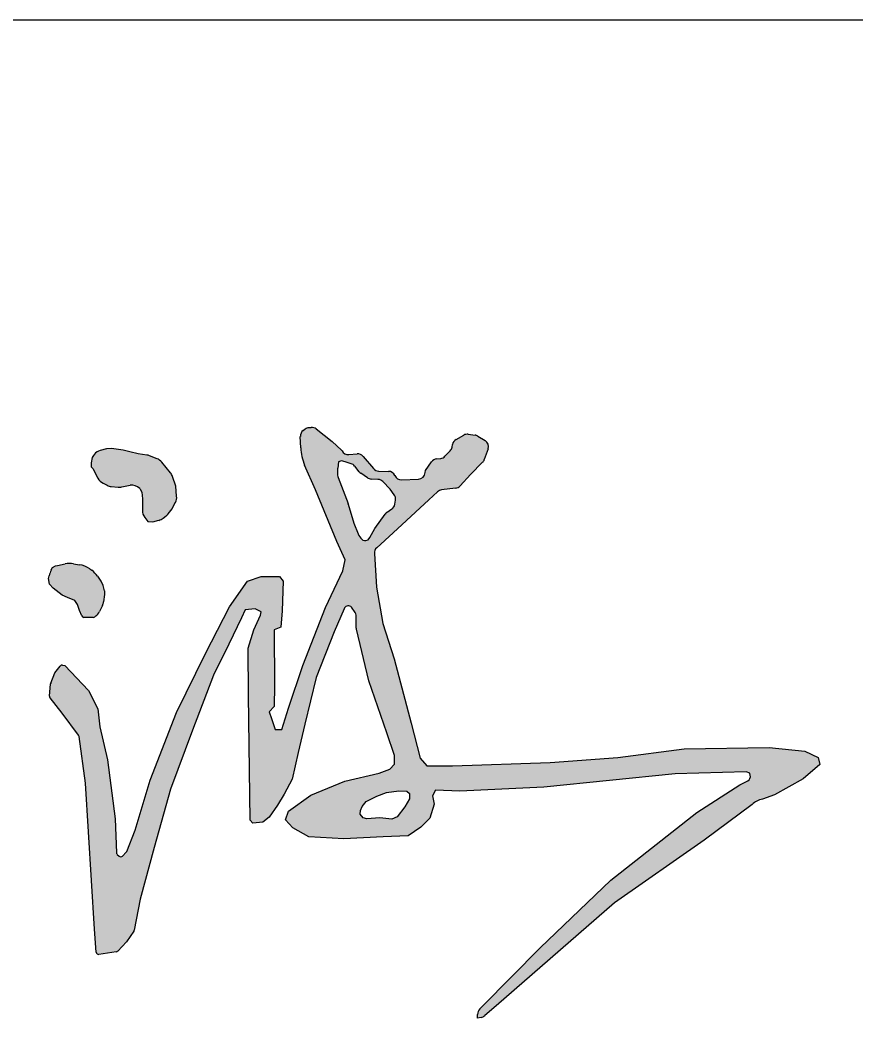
# Model space of a CAD drawing. Extents: x 1169373 to 1354985, y 649019 to 904199.
# Drawn here: x 1351715 to 1352912, y 695752 to 697181 of the extents above; entities that cross this region are included whole.
import ezdxf

# ---------------------------------------------------------------- set-up
doc = ezdxf.new("R2010")
doc.units = 0
doc.header["$LTSCALE"] = 1000
doc.header["$MEASUREMENT"] = 0
doc.layers.add('图框', color=7, linetype='Continuous')
doc.layers.add('签名', color=7, linetype='Continuous')

msp = doc.modelspace()

# ---------------------------------------------------------------- hatches: boundary and pattern name
at = {"layer": '签名'}
h = msp.add_hatch(color=4, dxfattribs=at)
h.paths.add_polyline_path([(1352194.7, 696332.7, -0.161092), (1352196.1, 696328.7), (1352196.1, 696310.2, 0.059171), (1352196.3, 696308.6), (1352214, 696234.9), (1352239.9, 696160.3), (1352250.7, 696128.1), (1352250.7, 696115.3), (1352244.2, 696108.1), (1352229.2, 696102.4), (1352179.8, 696091), (1352131.2, 696070.9), (1352099, 696048.1), (1352094.7, 696035.9), (1352105.4, 696024.5), (1352128.3, 696011.6), (1352178.4, 696008.7), (1352234.9, 696011.6), (1352270.7, 696013), (1352288.6, 696025.2), (1352301.5, 696038.1), (1352307.9, 696058.1), (1352305.1, 696070.2), (1352309.4, 696078.1), (1352344.4, 696076.7), (1352464.6, 696082.4), (1352653, 696101.7), (1352754.5, 696104.5), (1352759.6, 696102.4), (1352760.3, 696099.5, -0.351664), (1352756.7, 696091.8), (1352745.3, 696086.1), (1352684, 696046.3), (1352560.6, 695949.4), (1352459.5, 695852.5), (1352376.9, 695768.9), (1352373.1, 695765.1, 0.182737), (1352369.9, 695757.4), (1352369.9, 695752.1), (1352375.1, 695752.9, 0.107749), (1352380.2, 695755.6), (1352396.5, 695769.5), (1352565.7, 695916.8), (1352694.3, 696006.5), (1352763, 696057.7, -0.146318), (1352777.8, 696065.4), (1352795, 696071.7), (1352836.2, 696094.5), (1352859.7, 696114.9), (1352857.6, 696125.1), (1352838.2, 696134.3), (1352787.2, 696139.4), (1352665.8, 696137.3), (1352570.6, 696125.1), (1352473.6, 696118), (1352333.8, 696112.9), (1352297.1, 696112.9), (1352287.9, 696124.1), (1352274.6, 696174.1), (1352250.6, 696266.3), (1352234, 696316.7), (1352225, 696369), (1352222.1, 696417, -0.229187), (1352225.5, 696425.2), (1352249.2, 696446.5), (1352300.3, 696493.7), (1352312.5, 696505.3, -0.163206), (1352318.3, 696508.1), (1352338.5, 696510.4, 0.182466), (1352344.9, 696513.7), (1352359.6, 696530), (1352377.1, 696547.5, 0.112028), (1352379.5, 696551.3), (1352384.9, 696566.7, 0.355152), (1352380.6, 696578.8), (1352370.4, 696585, 0.105653), (1352366.4, 696586.4), (1352356.5, 696587.6, 0.158327), (1352350.3, 696586.4), (1352339, 696580.2, 0.229319), (1352333.9, 696572.9), (1352333.3, 696569.4, -0.149826), (1352330.6, 696564.1), (1352323.1, 696556.2, -0.170427), (1352317.1, 696553.1), (1352311, 696552.3, 0.205569), (1352304.1, 696548.1), (1352295.2, 696535.7), (1352295, 696533, -0.389723), (1352285.2, 696523.3), (1352261, 696522.6, -0.298366), (1352251.5, 696528.4), (1352251.3, 696528.8, 0.282824), (1352242.3, 696534.6), (1352228.3, 696535, -0.213806), (1352220.7, 696538.6), (1352206, 696556, 0.241802), (1352197.4, 696559.5), (1352185.6, 696558.6, -0.296225), (1352175.9, 696563.9), (1352175.2, 696565.1), (1352161.8, 696577.2), (1352138.7, 696595.2, 0.183189), (1352131.8, 696597.3), (1352128.4, 696597.1, 0.143474), (1352123, 696595.2), (1352120.2, 696593.1, 0.248651), (1352116.1, 696584.5), (1352116.7, 696568.1, 0.093275), (1352122.2, 696543.6), (1352137.6, 696508.2), (1352168.2, 696434.2), (1352180.3, 696408.1), (1352177.1, 696392.1), (1352152.1, 696339.6), (1352119.5, 696256.7), (1352099.1, 696195.5), (1352089.6, 696164.9), (1352080, 696164.9), (1352074.9, 696180.8), (1352071.7, 696190.4), (1352078.7, 696198), (1352079.3, 696228), (1352078.7, 696307.7), (1352088.3, 696311.5), (1352090.2, 696335.1), (1352091.5, 696377.2), (1352086.4, 696384.2), (1352060.2, 696384.2), (1352040.4, 696377.2), (1352014.9, 696340.8), (1351980.5, 696273.9), (1351938.9, 696189.5), (1351901.3, 696092.6), (1351879.6, 696021.2), (1351867.4, 695990), (1351861.4, 695983.9, -0.398668), (1351856.8, 695983.8), (1351853.8, 695986.4, -0.202683), (1351852.7, 695988.8), (1351850.9, 696037.1), (1351840, 696121.9), (1351829.1, 696168.7), (1351826, 696194.8), (1351812.6, 696220.9), (1351778.7, 696256.6), (1351775.6, 696257.2, 0.27777), (1351772.4, 696255.9), (1351764.6, 696246), (1351758.8, 696231.5, 0.073618), (1351758.6, 696230.6), (1351757, 696212.7, 0.189344), (1351757.7, 696210.3), (1351774.9, 696188.3), (1351799.3, 696156.2), (1351808.3, 696088.2), (1351821.6, 695879.2), (1351823.8, 695846.4, 0.436729), (1351827.7, 695843.3), (1351852.6, 695846.8, 0.16879), (1351854.6, 695847.8), (1351867.3, 695861.3), (1351877.7, 695876.4, 0.102966), (1351878.2, 695877.7), (1351886.7, 695922.1), (1351906.7, 695996.4), (1351930.4, 696079.6), (1351961.9, 696164), (1351992, 696242.8), (1352013.5, 696287.2), (1352032.1, 696325.1), (1352037.1, 696336.5), (1352051.4, 696338), (1352060, 696333.7), (1352059.3, 696328.7), (1352049.3, 696307.9), (1352041.4, 696281.5), (1352042.1, 696214.2), (1352044.3, 696035.3), (1352047.9, 696031), (1352062.2, 696032.4), (1352071.5, 696039.6), (1352083.6, 696056.8), (1352092.9, 696072.5), (1352104.4, 696093.9), (1352113.1, 696132.1), (1352122.4, 696172.8), (1352138.8, 696239.3), (1352164.6, 696305.1), (1352178.7, 696338, -0.469667), (1352188.7, 696341)])
h.paths.add_polyline_path([(1352209.8, 696435.5, -0.288827), (1352202.8, 696438.9), (1352200, 696442.7, -0.065977), (1352198.7, 696445), (1352192.8, 696460.5), (1352184.8, 696487.6, 0.044379), (1352184.1, 696489.3, -0.024291), (1352184.5, 696488.4), (1352170.2, 696525.6, -0.091237), (1352169.5, 696529.2), (1352169.5, 696538.5), (1352170.9, 696548.3), (1352174.9, 696549.5), (1352180.3, 696548.4), (1352189.1, 696545.5, -0.144533), (1352193.9, 696542.2), (1352200.4, 696533.9, 0.074132), (1352202.6, 696531.9), (1352212.2, 696525.4, 0.138918), (1352217.4, 696523.6), (1352227.3, 696523.1, -0.194331), (1352234.3, 696519.9), (1352244.6, 696509), (1352250.4, 696501.1, -0.202294), (1352252.2, 696493.4), (1352251.2, 696487.4, -0.204654), (1352246.9, 696480.7), (1352240.2, 696476.1, 0.089425), (1352237.6, 696473.5), (1352223, 696452.9), (1352215.4, 696440), (1352213.3, 696436.4)], flags=16)
h.paths.add_polyline_path([(1352256.9, 696077.1), (1352268.8, 696076.7), (1352272.6, 696073.3), (1352272.6, 696066.1), (1352265.8, 696054.6), (1352254.8, 696040.2), (1352247.1, 696036.8), (1352229.7, 696038.5), (1352211.5, 696037.2), (1352206, 696038.9), (1352201.7, 696044), (1352202.1, 696049.1), (1352204.4, 696055), (1352210.6, 696062.2), (1352225.5, 696069.9), (1352239.5, 696075)], flags=16)
h.paths.add_polyline_path([(1351886.2, 696510.2), (1351889.3, 696504.6), (1351890.3, 696495.1), (1351889.9, 696479, 0.170281), (1351893.3, 696468.3), (1351897.6, 696462.7), (1351904.9, 696462.3), (1351913.5, 696464.5, 0.103189), (1351919.7, 696467.5), (1351924.1, 696471, 0.062296), (1351927.1, 696474), (1351932.4, 696480.8), (1351937.1, 696490, 0.141144), (1351939, 696499.2), (1351937.8, 696513.6), (1351933, 696527.4, 0.087273), (1351930.1, 696532.6), (1351917.8, 696547.7, 0.128318), (1351910.9, 696552.7), (1351900.3, 696556.9, 0.060575), (1351896.3, 696557.9), (1351884.1, 696559.6), (1351872.1, 696562.3), (1351862.4, 696565), (1351845.8, 696567.3), (1351838.5, 696566.9), (1351829.6, 696564.6), (1351827.1, 696563.5, 0.142069), (1351819.9, 696557.4), (1351818, 696554.6), (1351816.8, 696546.8), (1351816.8, 696541.1), (1351819.1, 696538.7), (1351826.3, 696524.9, 0.158988), (1351833.8, 696517.5), (1351839.5, 696514.6, 0.091187), (1351845.4, 696512.9), (1351855.1, 696512, 0.078859), (1351860.4, 696512.3), (1351870.2, 696514.4), (1351872.3, 696514.7, -0.22636)], flags=17)
h.paths.add_polyline_path([(1351782.9, 696354.1), (1351793.3, 696349.7), (1351797.2, 696343.8), (1351799.7, 696335.4), (1351803.2, 696327.6, 0.295053), (1351806.3, 696325.6), (1351819.7, 696325.6, 0.162181), (1351821.7, 696326.3), (1351823.4, 696327.6, 0.119743), (1351828.5, 696333.8), (1351832.9, 696342.8, 0.078472), (1351834.4, 696347.9), (1351835.9, 696358.3), (1351835.7, 696363.7, 0.110904), (1351830.3, 696377.6), (1351825.6, 696384.5, 0.087686), (1351817.4, 696393), (1351814.7, 696394.9, 0.119431), (1351799.9, 696401), (1351791.3, 696402.3, 0.087256), (1351779.5, 696402), (1351768.2, 696399.8), (1351765.7, 696399.3), (1351761.3, 696396.8), (1351759.5, 696393.4, 0.064845), (1351756.4, 696385.1), (1351755.4, 696381.1), (1351756.9, 696373.2), (1351762.3, 696367.4), (1351775.1, 696357.5)])

# ---------------------------------------------------------------- linework, layer by layer
at = {"layer": '图框', "color": 0}
msp.add_line((1344264.7, 697180.6), (1353349.5, 697180.6), dxfattribs=at)
at = {"layer": '签名', "color": 4}
for p, q in [((1352120.2, 696593.1, -1699.6), (1352123, 696595.2, -1699.6)), ((1352128.4, 696597.1, -1699.6), (1352131.8, 696597.3, -1699.6)), ((1352138.7, 696595.2, -1699.6), (1352161.8, 696577.2, -1699.6)), ((1352339, 696580.2, -1699.6), (1352350.3, 696586.4, -1699.6)), ((1352356.5, 696587.6, -1699.6), (1352366.4, 696586.4, -1699.6)), ((1352116.7, 696568.1, -1699.6), (1352116.1, 696584.5, -1699.6)), ((1352161.8, 696577.2, -1699.6), (1352175.2, 696565.1, -1699.6)), ((1352333.3, 696569.4, -1699.6), (1352333.9, 696572.9, -1699.6)), ((1352370.4, 696585, -1699.6), (1352380.6, 696578.8, -1699.6)), ((1351819.9, 696557.4, -1699.6), (1351818, 696554.6, -1699.6)), ((1351829.6, 696564.6, -1699.6), (1351827.1, 696563.5, -1699.6)), ((1351838.5, 696566.9, -1699.6), (1351829.6, 696564.6, -1699.6)), ((1351845.8, 696567.3, -1699.6), (1351838.5, 696566.9, -1699.6)), ((1351862.4, 696565, -1699.6), (1351845.8, 696567.3, -1699.6)), ((1351872.1, 696562.3, -1699.6), (1351862.4, 696565, -1699.6)), ((1351884.1, 696559.6, -1699.6), (1351872.1, 696562.3, -1699.6)), ((1351896.3, 696557.9, -1699.6), (1351884.1, 696559.6, -1699.6)), ((1352175.2, 696565.1, -1699.6), (1352175.9, 696563.9, -1699.6)), ((1352185.6, 696558.6, -1699.6), (1352197.4, 696559.5, -1699.6)), ((1352323.1, 696556.2, -1699.6), (1352330.6, 696564.1, -1699.6)), ((1352384.9, 696566.7, -1699.6), (1352379.5, 696551.3, -1699.6)), ((1351818, 696554.6, -1699.6), (1351816.8, 696546.8, -1699.6)), ((1351816.8, 696546.8, -1699.6), (1351816.8, 696541.1, -1699.6)), ((1351910.9, 696552.7, -1699.6), (1351900.3, 696556.9, -1699.6)), ((1351930.1, 696532.6, -1699.6), (1351917.8, 696547.7, -1699.6)), ((1352137.6, 696508.2, -1699.6), (1352122.2, 696543.6, -1699.6)), ((1352170.9, 696548.3, -1699.6), (1352169.6, 696539.2, -1699.6)), ((1352174.9, 696549.5, -1699.6), (1352170.9, 696548.3, -1699.6)), ((1352180.3, 696548.4, -1699.6), (1352174.9, 696549.5, -1699.6)), ((1352189.1, 696545.5, -1699.6), (1352180.3, 696548.4, -1699.6)), ((1352206, 696556, -1699.6), (1352220.7, 696538.6, -1699.6)), ((1352295.2, 696535.7, -1699.6), (1352304.1, 696548.1, -1699.6)), ((1352311, 696552.3, -1699.6), (1352317.1, 696553.1, -1699.6)), ((1352377.1, 696547.5, -1699.6), (1352359.6, 696530, -1699.6)), ((1351816.8, 696541.1, -1699.6), (1351819.1, 696538.7, -1699.6)), ((1351819.1, 696538.7, -1699.6), (1351826.3, 696524.9, -1699.6)), ((1352169.5, 696537.8, -1699.6), (1352169.5, 696529.2, -1699.6)), ((1352200.4, 696533.9, -1699.6), (1352193.9, 696542.2, -1699.6)), ((1352212.2, 696525.4, -1699.6), (1352202.6, 696531.9, -1699.6)), ((1352228.3, 696535, -1699.6), (1352242.3, 696534.6, -1699.6)), ((1352251.3, 696528.8, -1699.6), (1352251.5, 696528.4, -1699.6)), ((1352295, 696533, -1699.6), (1352295.2, 696535.7, -1699.6)), ((1352359.6, 696530, -1699.6), (1352344.9, 696513.7, -1699.6)), ((1351833.8, 696517.5, -1699.6), (1351839.5, 696514.6, -1699.6)), ((1351860.4, 696512.3, -1699.6), (1351870.2, 696514.4, -1699.6)), ((1351870.2, 696514.4, -1699.6), (1351872.3, 696514.7, -1699.6)), ((1351937.8, 696513.6, -1699.6), (1351933, 696527.4, -1699.6)), ((1352170.2, 696525.6, -1699.6), (1352184.5, 696488.4, -1699.6)), ((1352227.3, 696523.1, -1699.6), (1352217.4, 696523.6, -1699.6)), ((1352244.6, 696509, -1699.6), (1352234.3, 696519.9, -1699.6)), ((1352261, 696522.6, -1699.6), (1352285.2, 696523.3, -1699.6)), ((1351845.4, 696512.9, -1699.6), (1351855.1, 696512, -1699.6)), ((1351886.2, 696510.2, -1699.6), (1351889.3, 696504.6, -1699.6)), ((1351889.3, 696504.6, -1699.6), (1351890.3, 696495.1, -1699.6)), ((1351939, 696499.2, -1699.6), (1351937.8, 696513.6, -1699.6)), ((1352168.2, 696434.2, -1699.6), (1352137.6, 696508.2, -1699.6)), ((1352250.4, 696501.1, -1699.6), (1352244.6, 696509, -1699.6)), ((1352312.5, 696505.3, -1699.6), (1352300.3, 696493.7, -1699.6)), ((1352338.5, 696510.4, -1699.6), (1352318.3, 696508.1, -1699.6)), ((1351890.3, 696495.1, -1699.6), (1351889.9, 696479, -1699.6)), ((1351932.4, 696480.8, -1699.6), (1351937.1, 696490, -1699.6)), ((1352184.8, 696487.6, -1699.6), (1352192.8, 696460.5, -1699.6)), ((1352300.3, 696493.7, -1699.6), (1352249.2, 696446.5, -1699.6)), ((1352251.2, 696487.4, -1699.6), (1352252.2, 696493.4, -1699.6)), ((1351927.1, 696474, -1699.6), (1351932.4, 696480.8, -1699.6)), ((1352223, 696452.9, -1699.6), (1352237.6, 696473.5, -1699.6)), ((1352240.2, 696476.1, -1699.6), (1352246.9, 696480.7, -1699.6)), ((1351893.3, 696468.3, -1699.6), (1351897.6, 696462.7, -1699.6)), ((1351897.6, 696462.7, -1699.6), (1351904.9, 696462.3, -1699.6)), ((1351904.9, 696462.3, -1699.6), (1351913.5, 696464.5, -1699.6)), ((1351919.7, 696467.5, -1699.6), (1351924.1, 696471, -1699.6)), ((1352192.8, 696460.5, -1699.6), (1352198.7, 696445, -1699.6)), ((1352215.4, 696440, -1699.6), (1352223, 696452.9, -1699.6)), ((1352249.2, 696446.5, -1699.6), (1352225.5, 696425.2, -1699.6)), ((1352180.3, 696408.1, -1699.6), (1352168.2, 696434.2, -1699.6)), ((1352200, 696442.7, -1699.6), (1352202.8, 696438.9, -1699.6)), ((1352209.8, 696435.5, -1699.6), (1352213.3, 696436.4, -1699.6)), ((1352213.3, 696436.4, -1699.6), (1352215.4, 696440, -1699.6)), ((1352222.1, 696417, -1699.6), (1352225, 696369, -1699.6)), ((1351768.2, 696399.8, -1699.6), (1351779.5, 696402, -1699.6)), ((1351791.3, 696402.3, -1699.6), (1351799.9, 696401, -1699.6)), ((1352177.1, 696392.1, -1699.6), (1352180.3, 696408.1, -1699.6)), ((1351759.5, 696393.4, -1699.6), (1351761.3, 696396.8, -1699.6)), ((1351761.3, 696396.8, -1699.6), (1351765.7, 696399.3, -1699.6)), ((1351765.7, 696399.3, -1699.6), (1351768.2, 696399.8, -1699.6)), ((1351814.7, 696394.9, -1699.6), (1351817.4, 696393, -1699.6)), ((1352152.1, 696339.6, -1699.6), (1352177.1, 696392.1, -1699.6)), ((1351755.4, 696381.1, -1699.6), (1351756.4, 696385.1, -1699.6)), ((1351756.9, 696373.2, -1699.6), (1351755.4, 696381.1, -1699.6)), ((1351762.3, 696367.4, -1699.6), (1351756.9, 696373.2, -1699.6)), ((1351825.6, 696384.5, -1699.6), (1351830.3, 696377.6, -1699.6)), ((1352014.9, 696340.8, -1699.6), (1352040.4, 696377.2, -1699.6)), ((1352040.4, 696377.2, -1699.6), (1352060.2, 696384.2, -1699.6)), ((1352060.2, 696384.2, -1699.6), (1352086.4, 696384.2, -1699.6)), ((1352086.4, 696384.2, -1699.6), (1352091.5, 696377.2, -1699.6)), ((1352091.5, 696377.2, -1699.6), (1352090.2, 696335.1, -1699.6)), ((1351775.1, 696357.5, -1699.6), (1351762.3, 696367.4, -1699.6)), ((1351782.9, 696354.1, -1699.6), (1351775.1, 696357.5, -1699.6)), ((1351835.9, 696358.3, -1699.6), (1351834.4, 696347.9, -1699.6)), ((1351835.7, 696363.7, -1699.6), (1351835.9, 696358.3, -1699.6)), ((1352225, 696369, -1699.6), (1352234, 696316.7, -1699.6)), ((1351793.3, 696349.7, -1699.6), (1351782.9, 696354.1, -1699.6)), ((1351797.2, 696343.8, -1699.6), (1351793.3, 696349.7, -1699.6)), ((1351799.7, 696335.4, -1699.6), (1351797.2, 696343.8, -1699.6)), ((1351832.9, 696342.8, -1699.6), (1351828.5, 696333.8, -1699.6)), ((1351803.2, 696327.6, -1699.6), (1351799.7, 696335.4, -1699.6)), ((1351980.5, 696273.9, -1699.6), (1352014.9, 696340.8, -1699.6)), ((1352037.1, 696336.5, -1699.6), (1352032.1, 696325.1, -1699.6)), ((1352051.4, 696338, -1699.6), (1352037.1, 696336.5, -1699.6)), ((1352049.3, 696307.9, -1699.6), (1352059.3, 696328.7, -1699.6)), ((1352060, 696333.7, -1699.6), (1352051.4, 696338, -1699.6)), ((1352059.3, 696328.7, -1699.6), (1352060, 696333.7, -1699.6)), ((1352090.2, 696335.1, -1699.6), (1352088.3, 696311.5, -1699.6)), ((1352119.5, 696256.7, -1699.6), (1352152.1, 696339.6, -1699.6)), ((1352178.7, 696338, -1699.6), (1352164.6, 696305.1, -1699.6)), ((1352189.4, 696340, -1699.6), (1352188.4, 696341.2, -1699.6)), ((1352194.8, 696332.6, -1699.6), (1352189.4, 696340, -1699.6)), ((1352196.1, 696310.2, -1699.6), (1352196.1, 696328.7, -1699.6)), ((1351819.7, 696325.6, -1699.6), (1351806.3, 696325.6, -1699.6)), ((1351823.4, 696327.6, -1699.6), (1351821.7, 696326.3, -1699.6)), ((1352032.1, 696325.1, -1699.6), (1352013.5, 696287.2, -1699.6)), ((1352234, 696316.7, -1699.6), (1352250.6, 696266.3, -1699.6)), ((1352041.4, 696281.5, -1699.6), (1352049.3, 696307.9, -1699.6)), ((1352088.3, 696311.5, -1699.6), (1352078.7, 696307.7, -1699.6)), ((1352078.7, 696307.7, -1699.6), (1352079.3, 696228, -1699.6)), ((1352164.6, 696305.1, -1699.6), (1352138.8, 696239.3, -1699.6)), ((1352214, 696234.9, -1699.6), (1352196.3, 696308.6, -1699.6)), ((1352013.5, 696287.2, -1699.6), (1351992, 696242.8, -1699.6)), ((1351938.9, 696189.5, -1699.6), (1351980.5, 696273.9, -1699.6)), ((1352042.1, 696214.2, -1699.6), (1352041.4, 696281.5, -1699.6)), ((1351775.6, 696257.2, -1699.6), (1351778.7, 696256.6, -1699.6)), ((1352250.6, 696266.3, -1699.6), (1352274.6, 696174.1, -1699.6)), ((1351758.8, 696231.5, -1699.6), (1351764.6, 696246, -1699.6)), ((1351764.6, 696246, -1699.6), (1351772.4, 696255.9, -1699.6)), ((1351778.7, 696256.6, -1699.6), (1351812.6, 696220.9, -1699.6)), ((1351992, 696242.8, -1699.6), (1351961.9, 696164, -1699.6)), ((1352099.1, 696195.5, -1699.6), (1352119.5, 696256.7, -1699.6)), ((1351757, 696212.7, -1699.6), (1351758.6, 696230.6, -1699.6)), ((1352138.8, 696239.3, -1699.6), (1352122.4, 696172.8, -1699.6)), ((1352239.9, 696160.3, -1699.6), (1352214, 696234.9, -1699.6)), ((1351812.6, 696220.9, -1699.6), (1351826, 696194.8, -1699.6)), ((1352044.3, 696035.3, -1699.6), (1352042.1, 696214.2, -1699.6)), ((1352079.3, 696228, -1699.6), (1352078.7, 696198, -1699.6)), ((1351774.9, 696188.3, -1699.6), (1351757.7, 696210.3, -1699.6)), ((1351798.7, 696156.9, -1699.6), (1351774.9, 696188.3, -1699.6)), ((1351826, 696194.8, -1699.6), (1351829.1, 696168.7, -1699.6)), ((1351901.3, 696092.6, -1699.6), (1351938.9, 696189.5, -1699.6)), ((1352078.7, 696198, -1699.6), (1352071.7, 696190.4, -1699.6)), ((1352071.7, 696190.4, -1699.6), (1352074.9, 696180.8, -1699.6)), ((1352089.6, 696164.9, -1699.6), (1352099.1, 696195.5, -1699.6)), ((1352074.9, 696180.8, -1699.6), (1352080, 696164.9, -1699.6)), ((1352122.4, 696172.8, -1699.6), (1352113.1, 696132.1, -1699.6)), ((1352274.6, 696174.1, -1699.6), (1352287.9, 696124.1, -1699.6)), ((1351829.1, 696168.7, -1699.6), (1351840, 696121.9, -1699.6)), ((1351961.9, 696164, -1699.6), (1351930.4, 696079.6, -1699.6)), ((1352080, 696164.9, -1699.6), (1352089.6, 696164.9, -1699.6)), ((1352250.7, 696128.1, -1699.6), (1352239.9, 696160.3, -1699.6)), ((1351808.3, 696088.2, -1699.6), (1351799.4, 696155.3, -1699.6)), ((1352113.1, 696132.1, -1699.6), (1352104.4, 696093.9, -1699.6)), ((1352570.6, 696125.1, -1699.6), (1352665.8, 696137.3, -1699.6)), ((1352665.8, 696137.3, -1699.6), (1352787.2, 696139.4, -1699.6)), ((1352787.2, 696139.4, -1699.6), (1352838.2, 696134.3, -1699.6)), ((1352838.2, 696134.3, -1699.6), (1352857.6, 696125.1, -1699.6)), ((1351840, 696121.9, -1699.6), (1351850.9, 696037.1, -1699.6)), ((1352244.2, 696108.1, -1699.6), (1352250.7, 696115.3, -1699.6)), ((1352250.7, 696115.3, -1699.6), (1352250.7, 696128.1, -1699.6)), ((1352287.9, 696124.1, -1699.6), (1352297.1, 696112.9, -1699.6)), ((1352333.8, 696112.9, -1699.6), (1352473.6, 696118, -1699.6)), ((1352473.6, 696118, -1699.6), (1352570.6, 696125.1, -1699.6)), ((1352859.7, 696114.9, -1699.6), (1352836.2, 696094.5, -1699.6)), ((1352857.6, 696125.1, -1699.6), (1352859.7, 696114.9, -1699.6)), ((1352179.8, 696091, -1699.6), (1352229.2, 696102.4, -1699.6)), ((1352229.2, 696102.4, -1699.6), (1352244.2, 696108.1, -1699.6)), ((1352297.1, 696112.9, -1699.6), (1352333.8, 696112.9, -1699.6)), ((1352653, 696101.7, -1699.6), (1352464.6, 696082.4, -1699.6)), ((1352754.5, 696104.5, -1699.6), (1352653, 696101.7, -1699.6)), ((1352759.6, 696102.4, -1699.6), (1352754.5, 696104.5, -1699.6)), ((1352760.3, 696099.5, -1699.6), (1352759.6, 696102.4, -1699.6)), ((1351821.6, 695879.2, -1699.6), (1351808.3, 696088.2, -1699.6)), ((1351879.6, 696021.2, -1699.6), (1351901.3, 696092.6, -1699.6)), ((1352104.4, 696093.9, -1699.6), (1352092.9, 696072.5, -1699.6)), ((1352131.2, 696070.9, -1699.6), (1352179.8, 696091, -1699.6)), ((1352684, 696046.3, -1699.6), (1352745.3, 696086.1, -1699.6)), ((1352745.3, 696086.1, -1699.6), (1352756.7, 696091.8, -1699.6)), ((1352836.2, 696094.5, -1699.6), (1352795, 696071.7, -1699.6)), ((1351930.4, 696079.6, -1699.6), (1351906.7, 695996.4, -1699.6)), ((1352092.9, 696072.5, -1699.6), (1352083.6, 696056.8, -1699.6)), ((1352225.5, 696069.9, -1699.6), (1352239.5, 696075, -1699.6)), ((1352239.5, 696075, -1699.6), (1352256.9, 696077.1, -1699.6)), ((1352256.9, 696077.1, -1699.6), (1352268.8, 696076.7, -1699.6)), ((1352268.8, 696076.7, -1699.6), (1352272.6, 696073.3, -1699.6)), ((1352272.6, 696073.3, -1699.6), (1352272.6, 696066.1, -1699.6)), ((1352309.4, 696078.1, -1699.6), (1352305.1, 696070.2, -1699.6)), ((1352344.4, 696076.7, -1699.6), (1352309.4, 696078.1, -1699.6)), ((1352464.6, 696082.4, -1699.6), (1352344.4, 696076.7, -1699.6)), ((1352795, 696071.7, -1699.6), (1352777.8, 696065.4, -1699.6)), ((1352099, 696048.1, -1699.6), (1352131.2, 696070.9, -1699.6)), ((1352204.4, 696055, -1699.6), (1352210.6, 696062.2, -1699.6)), ((1352210.6, 696062.2, -1699.6), (1352225.5, 696069.9, -1699.6)), ((1352272.6, 696066.1, -1699.6), (1352265.8, 696054.6, -1699.6)), ((1352307.9, 696058.1, -1699.6), (1352301.5, 696038.1, -1699.6)), ((1352305.1, 696070.2, -1699.6), (1352307.9, 696058.1, -1699.6)), ((1352763, 696057.7, -1699.6), (1352694.3, 696006.5, -1699.6)), ((1352083.6, 696056.8, -1699.6), (1352071.5, 696039.6, -1699.6)), ((1352094.7, 696035.9, -1699.6), (1352099, 696048.1, -1699.6)), ((1352201.7, 696044, -1699.6), (1352202.1, 696049.1, -1699.6)), ((1352206, 696038.9, -1699.6), (1352201.7, 696044, -1699.6)), ((1352202.1, 696049.1, -1699.6), (1352204.4, 696055, -1699.6)), ((1352265.8, 696054.6, -1699.6), (1352254.8, 696040.2, -1699.6)), ((1352560.6, 695949.4, -1699.6), (1352684, 696046.3, -1699.6)), ((1351850.9, 696037.1, -1699.6), (1351852.7, 695988.8, -1699.6)), ((1352047.9, 696031, -1699.6), (1352044.3, 696035.3, -1699.6)), ((1352062.2, 696032.4, -1699.6), (1352047.9, 696031, -1699.6)), ((1352071.5, 696039.6, -1699.6), (1352062.2, 696032.4, -1699.6)), ((1352105.4, 696024.5, -1699.6), (1352094.7, 696035.9, -1699.6)), ((1352211.5, 696037.2, -1699.6), (1352206, 696038.9, -1699.6)), ((1352229.7, 696038.5, -1699.6), (1352211.5, 696037.2, -1699.6)), ((1352247.1, 696036.8, -1699.6), (1352229.7, 696038.5, -1699.6)), ((1352254.8, 696040.2, -1699.6), (1352247.1, 696036.8, -1699.6)), ((1352301.5, 696038.1, -1699.6), (1352288.6, 696025.2, -1699.6)), ((1351867.7, 695990.6, -1699.6), (1351879.6, 696021.2, -1699.6)), ((1352128.3, 696011.6, -1699.6), (1352105.4, 696024.5, -1699.6)), ((1352288.6, 696025.2, -1699.6), (1352270.7, 696013, -1699.6)), ((1352178.4, 696008.7, -1699.6), (1352128.3, 696011.6, -1699.6)), ((1352234.9, 696011.6, -1699.6), (1352178.4, 696008.7, -1699.6)), ((1352270.7, 696013, -1699.6), (1352234.9, 696011.6, -1699.6)), ((1352694.3, 696006.5, -1699.6), (1352565.7, 695916.8, -1699.6)), ((1351853.8, 695986.4, -1699.6), (1351856.8, 695983.8, -1699.6)), ((1351861.4, 695983.9, -1699.6), (1351866.9, 695989.4, -1699.6)), ((1351906.7, 695996.4, -1699.6), (1351886.7, 695922.1, -1699.6)), ((1352459.5, 695852.5, -1699.6), (1352560.6, 695949.4, -1699.6)), ((1351886.7, 695922.1, -1699.6), (1351878.2, 695877.7, -1699.6)), ((1352565.7, 695916.8, -1699.6), (1352396.5, 695769.5, -1699.6)), ((1351823.8, 695846.4, -1699.6), (1351821.6, 695879.2, -1699.6)), ((1351877.7, 695876.4, -1699.6), (1351867.3, 695861.3, -1699.6)), ((1351867.3, 695861.3, -1699.6), (1351854.6, 695847.8, -1699.6)), ((1351852.6, 695846.8, -1699.6), (1351827.7, 695843.3, -1699.6)), ((1352376.9, 695768.9, -1699.6), (1352459.5, 695852.5, -1699.6)), ((1352369.9, 695752.1, -1699.6), (1352369.9, 695757.4, -1699.6)), ((1352373.1, 695765.1, -1699.6), (1352376.9, 695768.9, -1699.6)), ((1352396.5, 695769.5, -1699.6), (1352380.2, 695755.6, -1699.6)), ((1352375.1, 695752.9, -1699.6), (1352369.9, 695752.1, -1699.6))]:
    msp.add_line(p, q, dxfattribs=at)
for centre, radius, start, end in [((1352126.3, 696584.9, -1699.6), 10.2, 126.2324, 182.0863), ((1352129.1, 696586.9, -1699.6), 10.2, 93.5735, 126.2324), ((1352132.4, 696587.2, -1699.6), 10.2, 52.0502, 93.5735), ((1352355.2, 696577.5, -1699.6), 10.2, 82.8805, 118.8676), ((1352365.1, 696576.3, -1699.6), 10.2, 58.7562, 82.8805), ((1352344, 696571.3, -1699.6), 10.2, 118.8676, 170.5304), ((1352375.3, 696570.1, -1699.6), 10.2, 340.5459, 58.7562), ((1351834, 696548, -1699.6), 17, 113.9458, 146.2892), ((1351894, 696541.1, -1699.6), 17, 68.4441, 82.3099), ((1352184.6, 696570.6, -1699.6), 68, 182.0863, 203.4016), ((1352184.8, 696568.8, -1699.6), 10.2, 208.6294, 274.6318), ((1352198.2, 696549.4, -1699.6), 10.2, 40.2585, 94.6318), ((1352323.3, 696571.1, -1699.6), 10.2, 316.4464, 350.5304), ((1351904.6, 696536.9, -1699.6), 17, 39.1957, 68.4441), ((1352185.9, 696535.8, -1699.6), 10.2, 38.6817, 71.5785), ((1352312.4, 696542.2, -1699.6), 10.2, 97.7592, 144.2248), ((1352315.8, 696563.2, -1699.6), 10.2, 277.7592, 316.4464), ((1352369.9, 696554.7, -1699.6), 10.2, 314.9775, 340.5459), ((1351916.9, 696521.8, -1699.6), 17, 19.2447, 39.1957), ((1352179.7, 696537.8, -1699.6), 10.2, 171.8636, 180.1478), ((1352179.7, 696529.3, -1699.6), 10.2, 180.1478, 200.9999), ((1352208.4, 696540.3, -1699.6), 10.2, 218.6817, 235.6406), ((1352228.5, 696545.2, -1699.6), 10.2, 220.2585, 268.5324), ((1352242.1, 696524.4, -1699.6), 10.2, 25.3636, 88.5324), ((1352284.8, 696533.5, -1699.6), 10.2, 271.8169, 356.9849), ((1351841.4, 696532.7, -1699.6), 17, 207.3179, 243.4529), ((1351847.1, 696529.8, -1699.6), 17, 243.4529, 264.2939), ((1351874.5, 696497.8, -1699.6), 17, 46.5706, 97.5887), ((1352217.9, 696533.8, -1699.6), 10.2, 235.6406, 267.2758), ((1352226.9, 696512.9, -1699.6), 10.2, 43.2867, 87.2758), ((1352260.7, 696532.8, -1699.6), 10.2, 205.3636, 271.8169), ((1351856.8, 696528.9, -1699.6), 17, 264.2939, 282.3297), ((1352242.2, 696495.1, -1699.6), 10.2, 350.5303, 36.2753), ((1352319.5, 696498, -1699.6), 10.2, 96.6274, 133.7045), ((1352337.4, 696520.6, -1699.6), 10.2, 276.6274, 317.9904), ((1351922.1, 696497.8, -1699.6), 17, 332.6318, 4.7674), ((1352175, 696484.7, -1699.6), 10.2, 16.4017, 20.9999), ((1352241.2, 696489.1, -1699.6), 10.2, 304.266, 350.5303), ((1351906.9, 696478.6, -1699.6), 17, 178.6017, 217.2565), ((1351913.7, 696484.4, -1699.6), 17, 308.0252, 322.284), ((1352245.9, 696467.6, -1699.6), 10.2, 124.266, 144.7064), ((1351909.2, 696480.9, -1699.6), 17, 284.4594, 308.0252), ((1352208.3, 696448.7, -1699.6), 10.2, 201.1764, 216.2753), ((1352209, 696442.8, -1699.6), 7.36, 211.9977, 276.4383), ((1352232.3, 696417.6, -1699.6), 10.2, 131.8555, 183.4896), ((1351786.2, 696368.7, -1699.6), 34, 81.3541, 101.3013), ((1351794.8, 696367.4, -1699.6), 34, 54.1116, 81.3541), ((1351789.5, 696377.3, -1699.6), 34, 151.9088, 166.7495), ((1351797.5, 696365.4, -1699.6), 34, 34.0668, 54.1116), ((1351802.1, 696358.6, -1699.6), 34, 8.7529, 34.0668), ((1351817.6, 696350.2, -1699.6), 17, 334.1614, 352.109), ((1351813.2, 696341.2, -1699.6), 17, 306.8483, 334.1614), ((1352184.9, 696335.3, -1699.6), 6.8, 59.0561, 156.7851), ((1352189.3, 696328.7, -1699.6), 6.8, 0, 35.5589), ((1351806.3, 696329, -1699.6), 3.4, 204.2445, 270), ((1351819.7, 696329, -1699.6), 3.4, 270, 306.8483), ((1352202.9, 696310.2, -1699.6), 6.8, 180, 193.5452), ((1351775, 696253.8, -1699.6), 3.4, 80.0085, 142.1032), ((1351762, 696230.3, -1699.6), 3.4, 158.1684, 175.0099), ((1351760.4, 696212.4, -1699.6), 3.4, 175.0099, 217.8968), ((1351796, 696154.8, -1699.6), 3.4, 7.5297, 37.2565), ((1352753.7, 696097.9, -1699.6), 6.8, 296.5471, 14.0468), ((1352783.3, 696036.8, -1699.6), 29.2, 100.7212, 134.0184), ((1351856.1, 695989, -1699.6), 3.4, 182.2043, 228.0351), ((1351864.5, 695991.9, -1699.6), 3.4, 314.9775, 338.7908), ((1351859, 695986.3, -1699.6), 3.4, 228.0351, 314.9775), ((1351874.9, 695878.4, -1699.6), 3.4, 325.6922, 349.2074), ((1351827.2, 695846.6, -1699.6), 3.4, 183.7547, 278.1238), ((1351852.1, 695850.2, -1699.6), 3.4, 278.1238, 316.4464), ((1352381.8, 695757.1, -1699.6), 11.9, 137.3847, 178.8078), ((1352371.4, 695766, -1699.6), 13.6, 285.8705, 310.4699)]:
    msp.add_arc(centre, radius, start, end, dxfattribs=at)

doc.saveas('drawing.dxf')
